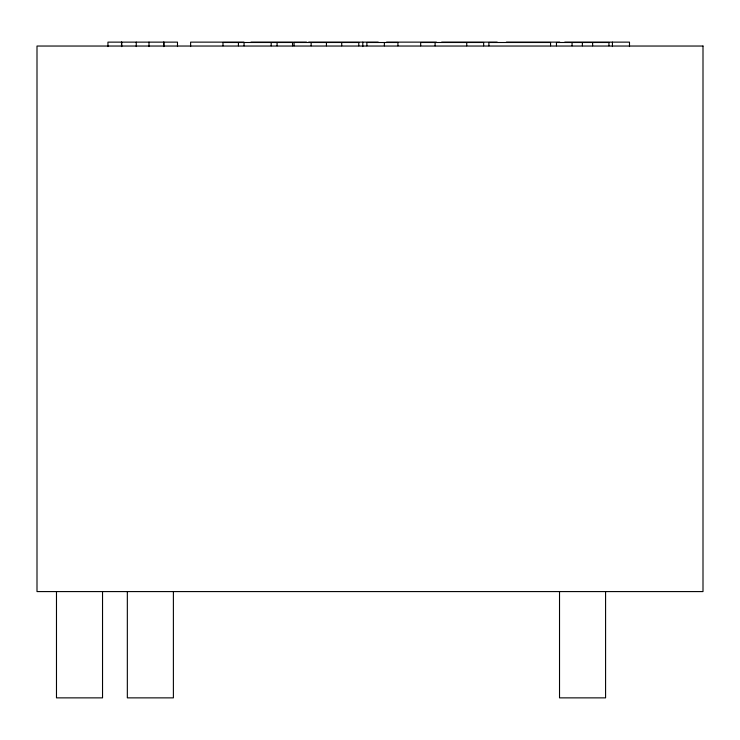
<?xml version="1.0" encoding="UTF-8"?>
<svg xmlns="http://www.w3.org/2000/svg" width="740" height="740" viewBox="0 0 740 740"><rect width="100%" height="100%" fill="white"/><g stroke="black" fill="none" stroke-linecap="round" stroke-linejoin="round"><path stroke-width="1.11" d="M243.969 42.134L190.615 42.134L190.615 46.565M250.962 42.134L306.508 42.134M308.7 42.134L378.233 42.134M386.548 42.134L436.406 42.134M441.651 42.134L497.197 42.134M506.382 42.134L559.736 42.134M564.768 42.134L629.49 42.134L629.49 46.565M612.433 42.134L612.433 46.565M608.946 45.815L608.946 42.495L556.462 42.495L556.462 45.815M605.579 591.584L605.579 697.866L559.523 697.866L559.523 591.584M592.629 42.495L592.629 45.815M582.371 42.495L582.371 45.815M572.066 42.495L572.066 45.815M550.56 45.815L550.56 42.495L488.89 42.495L488.89 45.815M483.646 45.815L483.646 42.495L420.671 42.495L420.671 45.815M466.737 42.495L466.737 45.815M435.102 42.495L435.102 45.815M397.926 45.815L397.926 42.495L366.874 42.495L366.874 45.815M384.365 42.495L384.365 45.815M362.794 42.134L362.794 46.565M358.78 45.815L358.78 42.495L294.058 42.495L294.058 45.815M341.723 42.495L341.723 45.815M326.433 42.495L326.433 45.815M311.142 42.495L311.142 45.815M292.522 45.815L292.522 42.495L222.981 42.495L222.981 45.815M277.075 42.495L277.075 45.815M271.182 42.495L271.182 45.815M244.061 42.495L244.061 45.815M238.428 42.495L238.428 45.815M177.489 46.565L177.489 42.134L107.948 42.134L107.948 46.565M173.391 591.584L173.391 697.866L127.335 697.866L127.335 591.584M163.929 42.134L163.929 46.565M163.716 42.134L163.716 46.565M148.999 42.134L148.999 46.565M136.253 42.134L136.253 46.565M121.73 42.134L121.73 46.565M121.508 42.134L121.508 46.565M102.536 591.584L102.536 697.866L56.481 697.866L56.481 591.584M703 46.037L37 46.037L37 591.584L703 591.584L703 46.037"/></g></svg>
